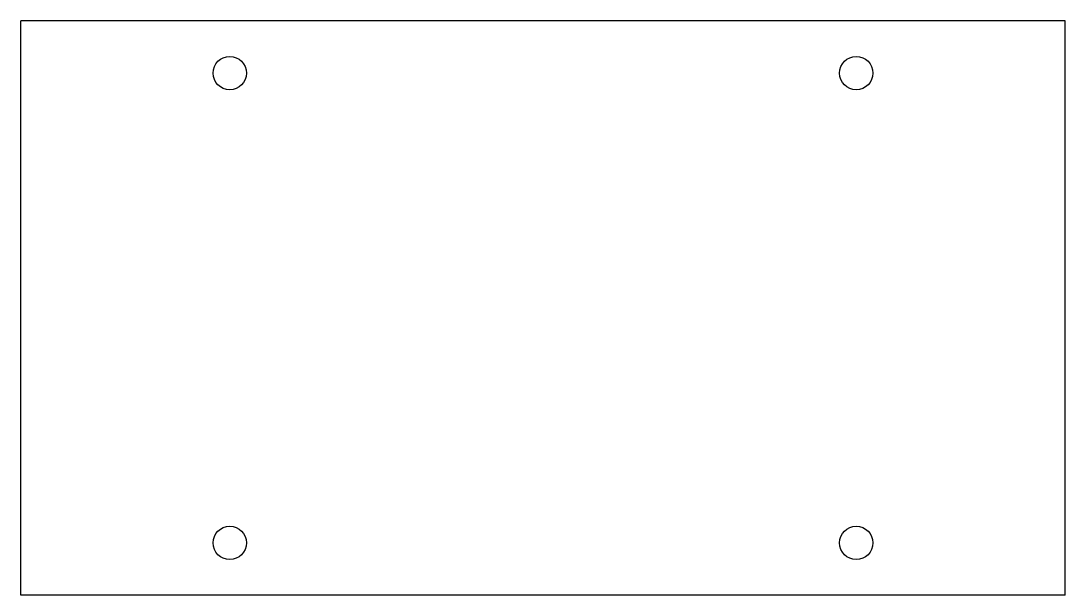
# Model space of a CAD drawing. Header units: millimetres. Extents: x -50 to 50, y -60 to -5.
import ezdxf

# ---------------------------------------------------------------- set-up
doc = ezdxf.new("R2010")
doc.units = ezdxf.units.MM

msp = doc.modelspace()

# ---------------------------------------------------------------- linework, layer by layer
at = {"color": 7, "linetype": 'Continuous', "lineweight": 25}
for p, q in [((-50, -60), (-50, -5)), ((50, -5), (-50, -5)), ((50, -60), (50, -5)), ((50, -60), (-50, -60))]:
    msp.add_line(p, q, dxfattribs=at)
for centre in [(-30, -10), (30, -10), (-30, -55), (30, -55)]:
    msp.add_circle(centre, 1.6, dxfattribs=at)

doc.saveas('drawing.dxf')
